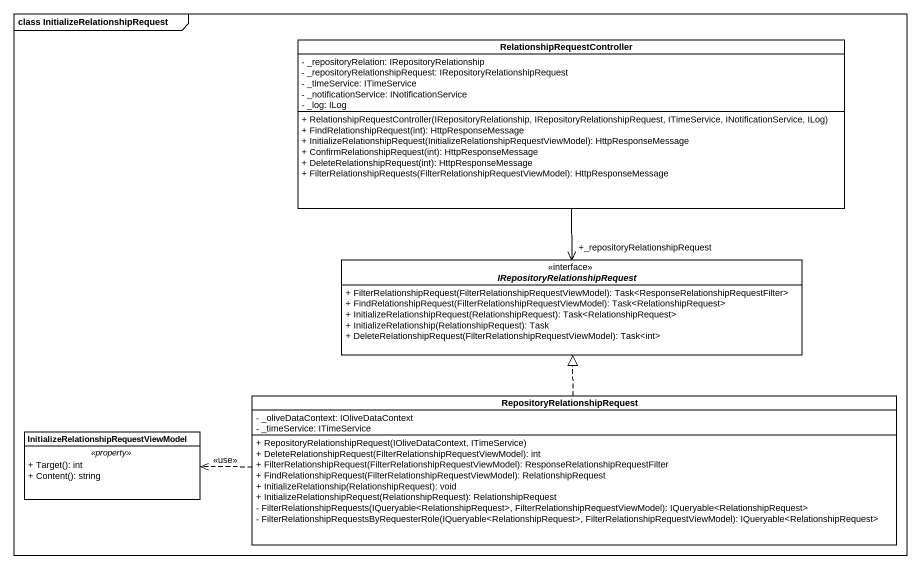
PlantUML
@startuml
mainframe class InitializeRelationshipRequest
hide circle
hide empty members
skinparam classAttributeIconSize 0
class "RelationshipRequestController" as RelationshipRequestControlle {
  - _repositoryRelation: IRepositoryRelationship
  - _repositoryRelationshipRequest: IRepositoryRelationshipRequest
  - _timeService: ITimeService
  - _notificationService: INotificationService
  - _log: ILog
  + RelationshipRequestController(IRepositoryRelationship, IRepositoryRelationshipRequest, ITimeService, INotificationService, ILog)
  + FindRelationshipRequest(int): HttpResponseMessage
  + InitializeRelationshipRequest(InitializeRelationshipRequestViewModel): HttpResponseMessage
  + ConfirmRelationshipRequest(int): HttpResponseMessage
  + DeleteRelationshipRequest(int): HttpResponseMessage
  + FilterRelationshipRequests(FilterRelationshipRequestViewModel): HttpResponseMessage
}
interface "IRepositoryRelationshipRequest" as IRepositoryRelationshipReque {
  + FilterRelationshipRequest(FilterRelationshipRequestViewModel): Task<ResponseRelationshipRequestFilter>
  + FindRelationshipRequest(FilterRelationshipRequestViewModel): Task<RelationshipRequest>
  + InitializeRelationshipRequest(RelationshipRequest): Task<RelationshipRequest>
  + InitializeRelationship(RelationshipRequest): Task
  + DeleteRelationshipRequest(FilterRelationshipRequestViewModel): Task<int>
}
class "RepositoryRelationshipRequest" as RepositoryRelationshipReques {
  - _oliveDataContext: IOliveDataContext
  - _timeService: ITimeService
  + RepositoryRelationshipRequest(IOliveDataContext, ITimeService)
  + DeleteRelationshipRequest(FilterRelationshipRequestViewModel): int
  + FilterRelationshipRequest(FilterRelationshipRequestViewModel): ResponseRelationshipRequestFilter
  + FindRelationshipRequest(FilterRelationshipRequestViewModel): RelationshipRequest
  + InitializeRelationship(RelationshipRequest): void
  + InitializeRelationshipRequest(RelationshipRequest): RelationshipRequest
  - FilterRelationshipRequests(IQueryable<RelationshipRequest>, FilterRelationshipRequestViewModel): IQueryable<RelationshipRequest>
  - FilterRelationshipRequestsByRequesterRole(IQueryable<RelationshipRequest>, FilterRelationshipRequestViewModel): IQueryable<RelationshipRequest>
}
class "InitializeRelationshipRequestViewModel" as InitializeRelationshipReques {
  .. <<property>> ..
  + Target(): int
  + Content(): string
}
RelationshipRequestControlle --> "+_repositoryRelationshipRequest" IRepositoryRelationshipReque
RepositoryRelationshipReques .up.|> IRepositoryRelationshipReque
RepositoryRelationshipReques .left.> InitializeRelationshipReques : <<use>>
@enduml
